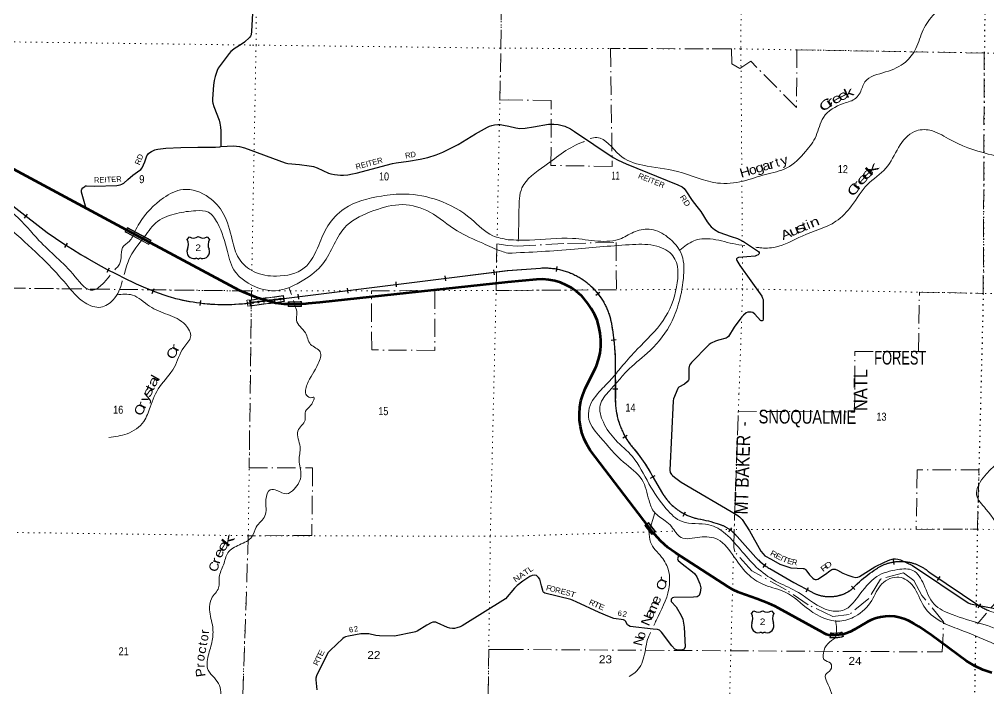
# Model space of a CAD drawing. Header units: feet. Extents: x -248627 to 3, y 0 to 184934.
# Drawn here: x -165241 to -144016, y 114783 to 129451 of the extents above; entities that cross this region are included whole.
import ezdxf
from ezdxf.enums import TextEntityAlignment as Align

# ---------------------------------------------------------------- set-up
doc = ezdxf.new("R2010")
doc.units = ezdxf.units.FT
doc.header["$LTSCALE"] = 80
doc.linetypes.add('DOT_DASHED', pattern=[7.7, 5, -1.2, 0.3, -1.2])
doc.linetypes.add('DOTTED', pattern=[1.5, 0.3, -1.2])
for name, color, linetype, lineweight in [('16', 7, 'Continuous', 25), ('20', 7, 'Continuous', 70), ('29', 7, 'Continuous', 25), ('30', 7, 'Continuous', 13), ('34', 7, 'Continuous', 25), ('39', 7, 'Continuous', 13), ('41', 7, 'Continuous', 13), ('44', 7, 'DOT_DASHED', 13), ('57', 7, 'Continuous', 13), ('6', 7, 'DOTTED', 25), ('7', 7, 'DOTTED', 13)]:
    doc.layers.add(name, color=color, linetype=linetype, lineweight=lineweight)

msp = doc.modelspace()

# ---------------------------------------------------------------- linework, layer by layer
at = {"layer": '16'}
for p, q in [((-161567.01, 124623.99), (-161515.7, 124682.75)), ((-161323.94, 124688.72), (-161324.22, 124688.52)), ((-161131.85, 124682.84), (-161080.46, 124623.99)), ((-149207.09, 116426.18), (-149155.78, 116484.94)), ((-148964.02, 116490.91), (-148964.3, 116490.71)), ((-148771.93, 116485.03), (-148720.54, 116426.18))]:
    msp.add_line(p, q, dxfattribs=at)
for centre, radius, start, end in [((-161759.99, 124513.36), 222.05, 332.97043, 29.75871), ((-161424.62, 124840.41), 182.07, 239.97227, 303.45418), ((-161222.84, 124839.91), 181.52, 236.33975, 300.08743), ((-161222.85, 124840.41), 182.07, 236.54582, 236.59441), ((-160887.49, 124513.36), 222.05, 150.24129, 207.02957), ((-161420.8, 124358.46), 151.42, 159.09177, 283.81923), ((-161226.68, 124358.46), 151.42, 256.18077, 20.90823), ((-149400.07, 116315.55), 222.05, 332.97043, 29.75871), ((-149064.7, 116642.6), 182.07, 239.97227, 303.45418), ((-148862.92, 116642.1), 181.52, 236.33975, 300.08743), ((-148862.93, 116642.6), 182.07, 236.54582, 236.59441), ((-148527.57, 116315.55), 222.05, 150.24129, 207.02957), ((-149060.88, 116160.65), 151.42, 159.09177, 283.81923), ((-148866.76, 116160.65), 151.42, 256.18077, 20.90823)]:
    msp.add_arc(centre, radius, start, end, dxfattribs=at)
for centre, major_axis, start_param, end_param in [((-161365.46, 124159.64), (-19.56, 51.67), 4.95877769, 6.28318531), ((-161282.01, 124159.64), (19.56, 51.67), 0, 1.32637542), ((-149005.54, 115961.83), (-19.56, 51.67), 4.95877769, 6.28318531), ((-148922.09, 115961.83), (19.56, 51.67), 0, 1.32637542)]:
    msp.add_ellipse(centre, major_axis=major_axis, ratio=0.929097, start_param=start_param, end_param=end_param, dxfattribs=at)
at = {"layer": '20'}
for points in [[(-154546.44, 123693.29), (-158660.93, 123245.17), (-158916.8, 123224.97), (-158917.98, 123224.88), (-158966.8, 123219.78), (-159060.7, 123209.97), (-159404.51, 123208.12), (-159441.65, 123209.71), (-159629.56, 123232.1), (-160032.6, 123347.21), (-160417.96, 123511.46), (-162259.19, 124497.86), (-162381.05, 124563.14), (-162994.85, 124891.98), (-166515.34, 126778.01), (-166750.14, 126914.8), (-166871.25, 126999.13), (-173286.84, 131915.72)], [(-151333.75, 118167.48), (-151351.25, 118190.45), (-152738.31, 120011.36), (-152812.56, 120131.34), (-152873.86, 120258.42), (-152921.55, 120391.21), (-152955.09, 120528.26), (-152974.12, 120668.06), (-152978.43, 120809.09), (-152967.98, 120949.79), (-152942.88, 121088.64), (-152903.4, 121224.09), (-152851.38, 121351.71), (-152625.12, 121810.69), (-152605.04, 121858.32), (-152558.07, 121996.32), (-152525.79, 122138.47), (-152508.54, 122283.22), (-152506.52, 122428.97), (-152519.74, 122574.14), (-152548.06, 122717.14), (-152591.18, 122856.38), (-152648.61, 122990.36), (-152719.74, 123117.6), (-152791.01, 123222.06), (-152931.86, 123395.99), (-152936.85, 123400.78), (-153038.5, 123488.11), (-153148.73, 123564.34), (-153266.32, 123628.62), (-153389.99, 123680.27), (-153518.38, 123718.7), (-153650.08, 123743.5), (-153783.65, 123754.4), (-153917.63, 123751.28), (-154546.44, 123693.29)], [(-143942.06, 115128.89), (-144138.74, 115197.19), (-144327.21, 115285.69), (-144505.39, 115393.39), (-145267.51, 115952.08), (-145545.56, 116143.96), (-145649.22, 116205.11), (-145685.17, 116227.77), (-145776.35, 116276.23), (-145872.09, 116314.89), (-145971.35, 116343.33), (-146073.04, 116361.25), (-146176.04, 116368.43), (-146279.23, 116364.81), (-146381.47, 116350.42), (-146481.66, 116325.42), (-146578.68, 116290.08), (-146671.47, 116244.8), (-146954.13, 116077.76), (-147047.55, 116029.74), (-147145.48, 115991.74), (-147186.35, 115979.74), (-147208.74, 115971.79), (-147285.51, 115960.02), (-147346.29, 115954.66), (-147467.84, 115950.83), (-147513.04, 115955.67), (-147517.75, 115956.67), (-147562.85, 115970.39), (-147606.27, 115988.74), (-147647.53, 116011.53), (-148616.31, 116547.64), (-148693.67, 116588.1), (-148828.87, 116644.98), (-149094.66, 116748.12), (-149465.42, 116885.8), (-149498.9, 116898.67), (-149610.76, 116950.6), (-149716.58, 117013.93), (-150873.61, 117757.89), (-150874.39, 117758.4), (-151041.54, 117878.44), (-151195.22, 118015.31), (-151333.75, 118167.48)]]:
    msp.add_lwpolyline(points, dxfattribs=at)
at = {"layer": '29'}
for points in [[(-160114.85, 129982.86), (-160155.74, 129189.33), (-160168, 129112.62), (-160180.26, 129081.94), (-160204.8, 129050.25), (-160309.06, 128949.01), (-160360.18, 128911.18), (-160540.08, 128805.84), (-160580.97, 128772.11), (-160611.63, 128744.49), (-160648.43, 128699.49), (-160736.35, 128583.95), (-160865.13, 128413.17), (-160885.57, 128378.4), (-160908.07, 128330.35), (-160955.08, 128196.38), (-160977.57, 128108.43), (-160989.85, 128011.3), (-161009.96, 127709.47)], [(-161009.96, 127709.47), (-161010.28, 127652.36), (-161004.14, 127617.59), (-160979.61, 127541.92), (-160869.22, 127243.32), (-160850.81, 127175.83), (-160838.55, 127089.93), (-160832.42, 127010.17), (-160826.29, 126664.53)], [(-160826.29, 126664.53), (-160553.37, 126676.8), (-160485.91, 126672.72), (-160418.44, 126662.49), (-160308.04, 126635.9), (-159420.78, 126304.58), (-159359.44, 126292.31), (-159105.94, 126267.76), (-158893.32, 126243.22), (-158846.3, 126235.05), (-158799.28, 126222.78), (-158721.59, 126194.14), (-158468.09, 126079.61), (-158423.11, 126063.25), (-158341.34, 126048.94), (-158206.4, 126038.7), (-158140.99, 126038.71), (-158046.94, 126046.89), (-157944.72, 126063.25), (-157869.08, 126079.62), (-157069.72, 126292.31), (-156989.99, 126306.63), (-156718.09, 126341.39), (-156460.49, 126384.35), (-156292.85, 126423.2), (-156117.03, 126478.43), (-155965.75, 126537.73), (-155630.47, 126709.52), (-155254.3, 126938.59), (-154990.58, 127087.9), (-154943.55, 127110.38), (-154896.54, 127126.76), (-154835.2, 127136.99), (-154763.65, 127143.12), (-154714.58, 127143.1), (-154640.99, 127134.94), (-154522.95, 127109.71)], [(-154522.95, 127109.71), (-154372.02, 127074.21), (-154277.96, 127061.93), (-154163.44, 127066.03), (-153983.49, 127094.66), (-153656.31, 127151.94), (-153533.62, 127156.04), (-153443.65, 127147.85), (-153353.67, 127127.4), (-153296.42, 127106.94), (-153173.72, 127049.66), (-153083.75, 126996.47), (-152241.26, 126423.68), (-152126.75, 126362.32), (-151954.98, 126284.58), (-150818.02, 125826.35), (-150723.96, 125777.24), (-150683.06, 125740.42), (-150646.26, 125695.42), (-150507.2, 125482.67), (-150409.05, 125351.75), (-150319.08, 125237.19), (-150180.02, 125016.26), (-150130.94, 124946.7), (-150090.05, 124905.78), (-150016.43, 124844.41), (-149926.46, 124787.15), (-149656.53, 124688.95), (-149517.48, 124648.04)], [(-163781.48, 125305.87), (-163878.56, 125662.39), (-163878.56, 125705.34), (-163870.38, 125727.84), (-163849.94, 125756.47), (-163809.05, 125791.24), (-163792.7, 125799.42), (-163768.16, 125801.47), (-163596.43, 125793.29), (-163105.78, 125811.69), (-163036.27, 125821.92), (-162995.38, 125836.24), (-162950.4, 125862.82), (-162864.54, 125940.54), (-162758.23, 126034.62), (-162651.92, 126108.24), (-162582.42, 126163.47), (-162553.79, 126198.23), (-162496.55, 126325.03), (-162447.48, 126460.02), (-162427.04, 126492.74), (-162412.73, 126511.15), (-162386.16, 126531.6), (-162345.26, 126558.19), (-162273.72, 126590.91), (-162247.14, 126599.09), (-162210.33, 126607.27), (-162030.43, 126627.72), (-161703.32, 126644.08), (-161331.24, 126648.17), (-160942.81, 126648.17), (-160852.87, 126657.38), (-160826.29, 126664.53)], [(-149517.48, 124648.04), (-149517.48, 124648.04), (-149470.45, 124628.6), (-149427.5, 124605.07), (-149386.61, 124579.5), (-149057.37, 124365.73), (-149043.51, 124344.36), (-149036.92, 124322.77), (-149047.15, 124304.36), (-149063.51, 124292.08), (-149096.23, 124275.72), (-149130.19, 124264.47), (-149496.55, 124230.88), (-149521.56, 124220.49), (-149537.92, 124200.03), (-149539.97, 124179.57), (-149533.1, 124164.72), (-149464, 124053.51), (-148985.4, 123381.77), (-148965.36, 123340.83), (-148955.14, 123312.19), (-148953.09, 123285.6), (-148949.5, 122882.32), (-148957.44, 122854.52), (-148975.84, 122846.34), (-148998.08, 122845.78), (-149011.74, 122854.59), (-149132.69, 122986.3), (-149175.98, 123023.75), (-149214.84, 123036.03), (-149264.31, 123035.56), (-149290.5, 123031.93), (-149325.26, 123015.57), (-149386.61, 122968.52), (-149445.47, 122899.99), (-149591.11, 122703.78), (-149713.8, 122502.1), (-149740.38, 122475.5), (-149765.14, 122461.48), (-149932.6, 122420.27), (-149993.71, 122398.72), (-150090.06, 122350.72), (-150133, 122326.17), (-150152.5, 122307.28), (-150523.57, 121929.3), (-150566.51, 121872.02), (-150576.39, 121845.37), (-150582.87, 121804.52), (-150578.56, 121581.69), (-150582.87, 121554.94), (-150586.96, 121542.66), (-150613.54, 121505.84), (-150673.62, 121455.57), (-150797.58, 121389.24), (-150813.94, 121374.92), (-150824.45, 121358.03), (-150916.18, 121137.62), (-150926.67, 121091.05), (-150999.15, 119573.86), (-150991.86, 119521.51), (-150961.18, 119474.46), (-150940.74, 119454), (-150896.44, 119414.1), (-150751.31, 119304.35), (-149530.87, 118593.03), (-149470.44, 118549.81), (-149413.18, 118492.53), (-149249.68, 118242.76), (-149004.2, 117796.99), (-148955.76, 117737.42), (-148914.23, 117694.71), (-148776.71, 117617.36), (-148587.52, 117513.33), (-148501.16, 117477.87), (-148344.12, 117433.07), (-148067.64, 117412.4)], [(-150802.12, 117711.92), (-150832.4, 117627.27), (-150811.39, 117591.82), (-150729.95, 117520.78), (-150497.03, 117344.96), (-150459.63, 117309.48), (-150402.97, 117230.4), (-150339.46, 117083.17), (-150317.08, 116989), (-150329.35, 116886.72), (-150357.61, 116821.62), (-150394.79, 116796.71), (-150479.93, 116786.28), (-150908.05, 116783.33), (-150938.73, 116772.16), (-150967.36, 116743.52), (-150964.81, 116693.16), (-150855.76, 116573.61), (-150751.28, 116385.66), (-150713.79, 116301.64), (-150679.37, 116129.5), (-150660.62, 115700.2), (-150683.31, 115650.46), (-150717.88, 115634.74), (-150758.78, 115622.47), (-150844.67, 115630.65), (-150885.57, 115651.11), (-150952.81, 115718.84), (-151175.94, 116023.42), (-151224.06, 116060.98), (-151265.92, 116076.61), (-151359.9, 116084.1), (-151867.13, 116146.16), (-151903.93, 116166.62), (-151921.25, 116178.74), (-151969.37, 116260.72), (-151983.67, 116279.13), (-152010.34, 116292.11), (-152224.15, 116321.83), (-152317.01, 116354.83), (-152547.14, 116453), (-153049.09, 116686.23), (-153114.51, 116714.87), (-153166.99, 116733.24), (-153733.57, 116877.2), (-153754.57, 116888.75), (-153768.4, 116902.16), (-153781.17, 116931.72), (-153810.63, 117037.82), (-153846.6, 117181.3), (-153869.17, 117217.39), (-153916.13, 117259.03), (-153957.03, 117267.22), (-154010.81, 117264.71), (-154059.27, 117242.67), (-154213.91, 117137.35), (-154341.47, 117042.19), (-154401.2, 116985.73), (-154594.17, 116753.08)], [(-148079.91, 117412.37), (-148062.27, 117412.42), (-148034.92, 117402.17), (-148018.56, 117383.76), (-147940.86, 117279.43), (-147867.24, 117203.74), (-147838.61, 117183.29), (-147814.15, 117171.59), (-147781.35, 117171.01), (-147756.82, 117179.19), (-147587.13, 117288.71), (-147490.98, 117363.31), (-147450.08, 117391.95), (-147425.54, 117400.13), (-147376.19, 117397.89), (-147323.3, 117379.67), (-147208.84, 117314.15), (-147098.36, 117269.2), (-146987.93, 117232.38), (-146924.54, 117220.11), (-146877.47, 117227.22), (-146840.7, 117242.61), (-146505.56, 117449.97), (-146292.66, 117557.65), (-146176.1, 117602.66), (-146100.44, 117625.16), (-146053.41, 117629.25), (-146000.24, 117623.11), (-145947.07, 117606.75), (-145683.28, 117479.91), (-144462.48, 116665.74), (-144409.31, 116641.19), (-143570.9, 116481.62)], [(-154594.17, 116753.08), (-155542.56, 116160.47), (-155591.63, 116137.97), (-155659.75, 116115.03), (-155712.25, 116103.2), (-155755.18, 116101.15), (-155816.51, 116105.25), (-155864.07, 116119.11), (-156094.55, 116227.96), (-156121.13, 116240.23), (-156155.22, 116242.8), (-156186.55, 116238.19), (-156221.3, 116225.91), (-156320.25, 116176.05), (-156532.05, 116043.89), (-156568.85, 116027.53), (-156598.49, 116017.89), (-157024.23, 115929.63), (-157351.86, 115937.55), (-157432.73, 115949.87), (-157589.01, 115980.5), (-157668.74, 115986.47), (-157766.88, 115980.49), (-158032.65, 115935.5), (-158102.16, 115915.05), (-158126.69, 115902.78), (-158160.76, 115882.79), (-158433.35, 115620.54), (-158476.29, 115573.5), (-158517.57, 115506.07), (-158733.88, 115064.24), (-158750.24, 115015.16), (-158751.82, 114979.2), (-158726.21, 114759.59)]]:
    msp.add_lwpolyline(points, dxfattribs=at)
at = {"layer": '34', "lineweight": 13}
for p, q in [((-177288.64, 134621.17), (-164631.63, 124777.12)), ((-154554.11, 123947.99), (-153827.2, 123999.7)), ((-160093.52, 123248.71), (-154557.09, 123943.39)), ((-159462.24, 123388.82), (-159455.69, 123337.91)), ((-159438.4, 123266.21), (-159455.06, 123395.68)), ((-159447.27, 123272.45), (-159453.65, 123322.04)), ((-160240.36, 123164.5), (-160257.02, 123293.97)), ((-152194.28, 121931.98), (-152190.47, 121175.41)), ((-151383.18, 119446.51), (-151157.06, 119059.52)), ((-149525.41, 118115.17), (-149112.47, 117657.29)), ((-145328.22, 117345.31), (-144210.47, 116592.03))]:
    msp.add_line(p, q, dxfattribs=at)
at = {"layer": '34'}
for p, q in [((-165127.55, 125095.05), (-165059.64, 125182.36)), ((-164247.27, 124451.64), (-164187.99, 124545.02)), ((-163317.22, 123909.36), (-163266.2, 124007.5)), ((-154837.76, 123854.25), (-154851.53, 123964)), ((-153480.41, 123923.29), (-153460.99, 124032.18)), ((-155901.31, 123718.18), (-155915.08, 123827.92)), ((-162329.64, 123445.75), (-162289.26, 123548.73)), ((-158042.52, 123449.51), (-158056.29, 123559.26)), ((-156978.97, 123585.59), (-156992.75, 123695.34)), ((-159120.18, 123316.92), (-159133.96, 123426.67)), ((-152613.77, 123405.3), (-152526.32, 123473.03)), ((-161279.65, 123179.4), (-161267.26, 123289.32)), ((-160183.04, 123179.72), (-160197.86, 123289.33)), ((-152279.53, 122421.27), (-152169.48, 122432.37)), ((-152244.88, 121355.51), (-152134.27, 121356.06)), ((-152023.74, 120279.61), (-151927.89, 120334.81)), ((-151416.51, 119397.51), (-151321.01, 119453.32)), ((-150704.51, 118562.32), (-150653.78, 118660.62)), ((-149706.18, 118218.57), (-149638.56, 118306.11)), ((-146083.76, 117506.04), (-146100.67, 117615.35)), ((-148951.46, 117438.44), (-148886.11, 117527.68)), ((-145137.5, 117149.12), (-145075.68, 117240.84)), ((-148014.21, 116903.18), (-147961.51, 117000.44)), ((-146942.71, 116952.73), (-147021.32, 117030.55)), ((-144246.9, 116552.07), (-144185.08, 116643.79))]:
    msp.add_line(p, q, dxfattribs=at)
for points in [[(-177287.95, 134622.03), (-164630.98, 124778.01), (-164449.58, 124652.33), (-164266.31, 124531.49), (-164080.86, 124413.75), (-163892.92, 124297.35), (-163703.13, 124185.81), (-163512.19, 124078.09), (-163318.77, 123971.71), (-163123.5, 123870.18), (-162927.08, 123772.48), (-162727.45, 123677.15), (-162681.43, 123655.78), (-162582.03, 123610.78), (-162482.15, 123568.31), (-162381.48, 123527.53), (-162279.74, 123487.63), (-162177.52, 123450.26), (-162075.09, 123414.84), (-161971.55, 123380.31), (-161867.56, 123348.29)], [(-154544.7, 123946.16), (-153827.27, 124000.8), (-153801.33, 124002.25), (-153775.49, 124003.09), (-153749.63, 124003.49), (-153723.61, 124003.61), (-153697.69, 124003.12), (-153671.9, 124002.18), (-153645.95, 124000.95), (-153620.09, 123999.12), (-153594.36, 123996.83), (-153568.46, 123994.11), (-153542.84, 123990.93), (-153517.18, 123987.45), (-153491.5, 123983.37), (-153466.08, 123978.84), (-153440.63, 123973.87), (-153415.31, 123968.58), (-153389.96, 123962.7), (-153364.88, 123956.52), (-153339.78, 123949.72), (-153314.94, 123942.63), (-153290.08, 123935.08), (-153265.49, 123927.07), (-153241.02, 123918.62), (-153216.68, 123909.85), (-153192.45, 123900.48), (-153168.35, 123890.81), (-153144.52, 123880.67), (-153120.82, 123870.23), (-153097.38, 123859.17), (-153074.07, 123847.82), (-153051.04, 123836.15), (-153028.13, 123824.02), (-153005.49, 123811.43), (-152982.96, 123798.38), (-152960.74, 123785.17), (-152938.76, 123771.35), (-152917.06, 123757.22), (-152895.5, 123742.78), (-152874.36, 123728.01), (-152853.33, 123712.64), (-152832.59, 123697.11), (-152812.27, 123681.1), (-152792.08, 123664.94), (-152772.15, 123648.17), (-152752.67, 123631.22), (-152733.46, 123613.95), (-152714.37, 123596.24), (-152695.85, 123578.18), (-152677.48, 123559.98), (-152659.52, 123541.3), (-152641.69, 123522.31), (-152624.45, 123503.15), (-152607.46, 123483.51), (-152590.78, 123463.72), (-152574.37, 123443.6), (-152558.53, 123423.16), (-152542.83, 123402.41), (-152527.55, 123381.48), (-152512.71, 123360.22), (-152498.3, 123338.8), (-152484.17, 123317.06), (-152470.32, 123295.15), (-152457.05, 123272.91), (-152444.07, 123250.5), (-152431.52, 123227.78), (-152419.25, 123204.88), (-152407.57, 123181.79), (-152396.17, 123158.55), (-152385.21, 123135.12), (-152374.67, 123111.37), (-152364.58, 123087.6), (-152354.77, 123063.5), (-152345.55, 123039.39), (-152336.6, 123014.94), (-152328.26, 122990.46), (-152320.2, 122965.82), (-152312.58, 122941.15), (-152305.39, 122916.15), (-152298.78, 122891.12), (-152292.49, 122866.08), (-152286.62, 122840.7), (-152281.19, 122815.45), (-152276.21, 122790.02), (-152273.85, 122776.51), (-152258.71, 122690.97), (-152245.62, 122605.54), (-152234, 122519.85), (-152223.27, 122433.5), (-152214.57, 122347.27), (-152207.43, 122261.27), (-152201.18, 122174.6), (-152196.97, 122088.05), (-152194.31, 122001.74), (-152193.18, 121931.99), (-152189.37, 121175.4), (-152189.9, 121147.88), (-152190.18, 121119.13), (-152189.76, 121090.33), (-152189, 121061.39)], [(-161867.56, 123348.29), (-161820.89, 123334.73), (-161816.36, 123333.6), (-161740.98, 123315.64), (-161665.59, 123298.69), (-161589.36, 123283.29), (-161513.5, 123269.09), (-161436.81, 123256.47), (-161360.49, 123245.04), (-161283.54, 123234.79), (-161206.75, 123226.12), (-161129.71, 123218.85), (-161052.67, 123212.57), (-160975.18, 123208.06), (-160897.66, 123204.54), (-160820.31, 123202.61), (-160742.93, 123201.68), (-160665.5, 123202.72), (-160588.04, 123204.77), (-160510.95, 123208.01), (-160433.63, 123212.63), (-160356.47, 123218.85), (-160279.07, 123226.44), (-160202.25, 123234.85), (-160125.38, 123245.24), (-160093.67, 123249.8), (-154544.7, 123946.05)], [(-152189, 121061.39), (-152187.64, 121032.76), (-152185.7, 121003.97), (-152183.4, 120975.28), (-152180.64, 120946.56), (-152177.16, 120918.02), (-152173.34, 120889.33), (-152169.04, 120860.87), (-152164.16, 120832.47), (-152158.78, 120804.27), (-152152.94, 120776.04), (-152146.75, 120747.91), (-152139.84, 120719.96), (-152132.58, 120692.11), (-152124.72, 120664.33), (-152116.51, 120636.65), (-152107.69, 120609.27), (-152098.51, 120581.99), (-152088.86, 120554.91), (-152078.61, 120527.91), (-152067.99, 120501.23), (-152056.91, 120474.53), (-152045.33, 120448.26), (-152033.27, 120421.96), (-152020.73, 120396.1), (-152007.83, 120370.31), (-151994.56, 120344.87), (-151980.69, 120319.5), (-151966.33, 120294.56), (-151951.72, 120269.84), (-151936.52, 120245.2), (-151921.06, 120221.01), (-151905.11, 120197.03), (-151888.56, 120173.34), (-151871.87, 120150.01), (-151854.7, 120126.88), (-151836.93, 120104.05), (-151819.01, 120081.56), (-151800.72, 120059.41), (-151781.81, 120037.55), (-151769.57, 120022.58), (-151729.92, 119973.68), (-151690.88, 119923.62), (-151652.97, 119873.35), (-151615.83, 119822.26), (-151579.8, 119770.15), (-151544.57, 119718.02), (-151510.13, 119665.05), (-151476.79, 119611.07), (-151444.26, 119557.08), (-151412.69, 119502.56), (-151382.22, 119447.05), (-151156.12, 119060.09), (-151144.98, 119041.99), (-151133.48, 119024.25), (-151121.67, 119006.69), (-151109.6, 118989.15), (-151097.17, 118971.98), (-151084.49, 118955.1), (-151071.55, 118938.23), (-151058.24, 118921.73), (-151044.69, 118905.51), (-151030.77, 118889.39), (-151016.67, 118873.65), (-151002.35, 118858.05), (-150987.61, 118842.7), (-150972.7, 118827.74), (-150957.47, 118812.97), (-150942.1, 118798.44), (-150926.31, 118784.16), (-150910.44, 118770.2), (-150894.16, 118756.51), (-150877.79, 118743.15), (-150861.12, 118729.97), (-150844.25, 118717.19), (-150827.15, 118704.7), (-150809.89, 118692.45), (-150792.28, 118680.56), (-150774.54, 118668.89), (-150756.59, 118657.62), (-150738.52, 118646.58), (-150720.15, 118635.99), (-150701.63, 118625.63), (-150683.03, 118615.62), (-150664.19, 118605.89), (-150645.16, 118596.56), (-150625.88, 118587.53), (-150606.63, 118578.77), (-150587.08, 118570.47), (-150567.45, 118562.49), (-150547.68, 118554.75), (-150527.9, 118547.45), (-150507.76, 118540.5), (-150487.64, 118533.82), (-150467.39, 118527.64), (-150447.11, 118521.64), (-150426.54, 118516.08), (-150406.06, 118510.91), (-150385.48, 118506.07), (-150383.87, 118505.71), (-150372.85, 118503.67)], [(-150372.85, 118503.67), (-150317.59, 118493.44), (-150262.07, 118482.07), (-150207.19, 118469.9), (-150152.36, 118456.73), (-150097.7, 118442.22), (-150043.57, 118427.23), (-149989.49, 118411.22), (-149935.57, 118393.89), (-149895.75, 118380.7), (-149882.47, 118376.03), (-149869.36, 118371.09), (-149856.35, 118365.91), (-149843.3, 118360.55), (-149830.43, 118354.92), (-149817.73, 118349.09), (-149805, 118343.08), (-149792.44, 118336.78), (-149780.04, 118330.29), (-149767.64, 118323.54), (-149755.49, 118316.62), (-149743.37, 118309.55), (-149731.37, 118302.17), (-149719.59, 118294.62), (-149707.89, 118286.83), (-149696.33, 118278.93), (-149684.86, 118270.72), (-149673.61, 118262.41), (-149662.45, 118253.79), (-149651.5, 118245.08), (-149640.63, 118236.13), (-149629.99, 118227.01), (-149619.5, 118217.69), (-149609.15, 118208.24), (-149598.97, 118198.52), (-149588.93, 118188.67), (-149579.11, 118178.64), (-149569.42, 118168.49), (-149559.99, 118158.08), (-149550.69, 118147.55), (-149541.6, 118136.93), (-149532.65, 118126.09), (-149524.57, 118115.88), (-149111.66, 117658.03), (-149099.17, 117644.6), (-149082.95, 117627.85), (-149066.49, 117611.26), (-149049.81, 117595.02), (-149032.71, 117578.99), (-149015.32, 117563.42), (-148997.8, 117548.08), (-148979.85, 117532.95), (-148961.8, 117518.23), (-148943.45, 117503.79), (-148924.7, 117489.74), (-148905.92, 117476), (-148886.84, 117462.53), (-148867.35, 117449.45), (-148847.85, 117436.68), (-148828.15, 117424.24), (-148808.06, 117412.2), (-148282.8, 117110.82), (-147895.86, 116901.16), (-147883.06, 116894.24), (-147870.19, 116887.67), (-147857.19, 116881.31), (-147844.05, 116875.06), (-147830.81, 116869.14), (-147817.52, 116863.47), (-147804.09, 116857.92), (-147790.57, 116852.7), (-147777.01, 116847.73), (-147763.25, 116842.94), (-147749.51, 116838.45), (-147735.7, 116834.1), (-147721.73, 116830.05), (-147707.78, 116826.29), (-147693.72, 116822.76), (-147679.64, 116819.41), (-147665.41, 116816.36), (-147651.24, 116813.52), (-147636.92, 116810.97), (-147622.65, 116808.66), (-147608.27, 116806.56), (-147593.92, 116804.76), (-147579.52, 116803.22), (-147565.11, 116801.87), (-147550.61, 116800.84), (-147536.11, 116800), (-147521.64, 116799.46), (-147507.16, 116799.11), (-147492.66, 116799.12), (-147478.15, 116799.32), (-147463.71, 116799.75), (-147449.23, 116800.44), (-147434.77, 116801.42), (-147420.26, 116802.67), (-147405.87, 116804.06), (-147391.45, 116805.82), (-147377.11, 116807.82), (-147362.75, 116810)], [(-147362.75, 116810), (-147348.54, 116812.43), (-147334.24, 116815.21), (-147320.04, 116818.13), (-147305.94, 116821.4), (-147291.87, 116824.78), (-147277.79, 116828.53), (-147271.55, 116830.26), (-147260.09, 116833.37), (-147248.77, 116836.72), (-147237.5, 116840.28), (-147226.2, 116843.97), (-147215.04, 116847.91), (-147203.99, 116852.04), (-147192.92, 116856.3), (-147181.98, 116860.81), (-147171.16, 116865.52), (-147160.31, 116870.42), (-147149.66, 116875.49), (-147139.03, 116880.69), (-147128.5, 116886.15), (-147118.13, 116891.78), (-147107.81, 116897.6), (-147097.59, 116903.54), (-147087.45, 116909.73), (-147077.48, 116916.03), (-147067.56, 116922.58), (-147057.83, 116929.24), (-147048.13, 116936.09), (-147038.63, 116943.1), (-147029.23, 116950.29), (-147019.95, 116957.6), (-147011.62, 116964.44), (-146970.36, 117006.12), (-146928.33, 117046.67), (-146885.58, 117086.51), (-146842.11, 117126.12), (-146797.91, 117164.56), (-146753.24, 117202.04), (-146707.86, 117239.3), (-146661.74, 117275.38), (-146615.15, 117310.52), (-146567.59, 117345.19), (-146519.8, 117378.68), (-146471.51, 117411.71), (-146449.65, 117425.92), (-146435.48, 117434.7), (-146421.18, 117443.11), (-146406.74, 117451.28), (-146392.11, 117459.34), (-146377.36, 117467.03), (-146362.55, 117474.42), (-146347.54, 117481.7), (-146332.42, 117488.6), (-146317.22, 117495.22), (-146301.79, 117501.65), (-146286.38, 117507.73), (-146270.86, 117513.64), (-146255.14, 117519.24), (-146239.42, 117524.5), (-146223.56, 117529.5), (-146207.68, 117534.3), (-146191.59, 117538.77), (-146175.56, 117542.99), (-146159.33, 117546.88), (-146143.16, 117550.51), (-146126.83, 117553.89), (-146110.52, 117556.93), (-146094.15, 117559.69), (-146077.74, 117562.22), (-146061.21, 117564.38), (-146044.66, 117566.33), (-146028.13, 117567.95), (-146011.57, 117569.35), (-145994.97, 117570.32), (-145978.34, 117571.08), (-145961.78, 117571.57), (-145945.15, 117571.78), (-145928.53, 117571.64), (-145911.84, 117571.21), (-145895.26, 117570.6), (-145878.63, 117569.56), (-145862.07, 117568.27), (-145845.48, 117566.75), (-145829.04, 117564.92), (-145812.47, 117562.73), (-145796.02, 117560.35), (-145779.65, 117557.57), (-145763.32, 117554.67), (-145746.94, 117551.34), (-145730.75, 117547.77), (-145714.64, 117543.95), (-145698.44, 117539.83), (-145682.46, 117535.35), (-145666.52, 117530.73), (-145650.66, 117525.73), (-145634.79, 117520.51), (-145619.18, 117515), (-145603.59, 117509.16), (-145588.11, 117503.13), (-145572.69, 117496.85)], [(-145572.67, 117496.84), (-145557.48, 117490.19), (-145542.27, 117483.33), (-145527.23, 117476.22), (-145512.34, 117468.81), (-145497.64, 117461.16), (-145483.01, 117453.26), (-145468.48, 117445.17), (-145454.17, 117436.71), (-145439.98, 117428.08), (-145425.92, 117419.13), (-145411.98, 117410), (-145398.3, 117400.58), (-145384.75, 117390.99), (-145371.37, 117381.16), (-145358.14, 117371.02), (-145345.16, 117360.73), (-145332.24, 117350.17), (-145327.55, 117346.19), (-144209.88, 116592.96), (-144188.44, 116580.06), (-144166.82, 116567.71), (-144144.98, 116555.73), (-144122.85, 116543.92), (-144100.56, 116532.67), (-144078.16, 116521.85), (-144055.49, 116511.22), (-144032.65, 116501.14), (-144009.71, 116491.51)]]:
    msp.add_lwpolyline(points, dxfattribs=at)
at = {"layer": '34', "lineweight": 13}
for points in [[(-159455.69, 123337.91), (-160094.74, 123257.73), (-160126.49, 123253.16), (-160183.85, 123245.41), (-160190.54, 123294.89)], [(-159453.65, 123322.04), (-160092.6, 123241.87), (-160124.27, 123237.32), (-160181.7, 123229.56), (-160174.81, 123178.6)], [(-148808.62, 117411.25), (-148283.34, 117109.86), (-147896.38, 116900.19)]]:
    msp.add_lwpolyline(points, dxfattribs=at)
for centre, radius, start, end in [((-157389.66, 135103.17), 12612.43, 234.95686, 245.19036), ((-153736.07, 122518.85), 1483.65, 9.99366, 93.52142), ((-160077.67, 129321.11), 6236.13, 245.31666, 253.76469), ((-160743.58, 127638.55), 4437.71, 255.94637, 278.42326), ((-171361.15, 212780.33), 90171.97, 277.07491, 277.58679), ((-171361.15, 212780.33), 90179.97, 277.11552, 277.58207), ((-171362.31, 212776.82), 90301.97, 277.07491, 277.58679), ((-171362.31, 212776.82), 90293.97, 277.11728, 277.58277), ((-157157.49, 121883.93), 4963.44, 0.55474, 10.35775), ((-150539.68, 121124.38), 1651.58, 178.22934, 221.1843), ((-154564.94, 117723.77), 3618.21, 28.433, 39.73859), ((-150118.16, 119690.9), 1215.71, 211.28856, 257.36472), ((-150939, 115322.66), 3229.99, 71.16291, 80.10753), ((-150158.24, 117620.24), 803.39, 38.02849, 70.95681), ((-148126.58, 118564.19), 1339.57, 222.61018, 239.39278), ((-144614.06, 114617.67), 3353.84, 123.17052, 135.61435), ((-145943.1, 116619.08), 951.57, 49.74646, 122.12096), ((-147445.37, 117485.82), 679.31, 284.85062, 309.76222), ((-147496.95, 117629.65), 831.66, 241.29647, 285.74602), ((-143465.11, 117814.39), 1431.68, 238.62629, 277.77365)]:
    msp.add_arc(centre, radius, start, end, dxfattribs=at)
at = {"layer": '34', "linetype": 'DOTTED', "lineweight": 100}
msp.add_arc((-171369.33, 212780.33), 90239.2, 277.07491, 277.58679, dxfattribs=at)
at = {"layer": '39'}
for p, q in [((-159342.57, 123571.77), (-159285, 123420.05)), ((-159235.04, 123287.94), (-159199.33, 123152.05)), ((-151325.7, 118636.7), (-151446.96, 118226.1)), ((-144258.66, 116206.52), (-144063.68, 116435.87))]:
    msp.add_line(p, q, dxfattribs=at)
for points in [[(-185383.75, 132609.47), (-185328.94, 132613), (-185091.15, 132265.02), (-184472.6, 132395.68), (-183608.93, 132303), (-182666.93, 132162.22), (-182259.11, 132016.19), (-181757.83, 131695.66), (-181303.58, 131396.63), (-181048.32, 131099.57), (-180744.69, 131075.54), (-180209.3, 131343.77), (-179546.71, 131947.37), (-179032.23, 132226.33), (-178582.3, 132127.22), (-178165.14, 131733.88), (-177915.88, 131268.56), (-177582.21, 130939.17), (-176985.66, 130838.61), (-175896.1, 130901.51), (-175350.63, 131085.48), (-174972.44, 131334.22), (-174647.24, 131446.73), (-174364.89, 131349.27), (-173967.24, 131271.71), (-173350.55, 130992.13), (-172953.71, 130735.75), (-172557.54, 130332.1), (-172276.48, 129950.62), (-171910.92, 129726.11), (-171514.08, 129469.72), (-171190.6, 129203.55), (-171139.62, 128897.98), (-171550.04, 128470.72), (-171667.01, 128082.65), (-171649.13, 127409.22), (-171599.63, 126777.56), (-171439.49, 126292.08), (-171194.75, 125984.6), (-170799.44, 125391.6), (-170041.27, 125131.66), (-169396.85, 125193.69), (-168620.65, 125443.76), (-168054.71, 125522.34), (-167457.34, 125600.61), (-166603.93, 125555.38), (-166034.21, 125313.07), (-165293.23, 124727.19), (-164646.61, 124121.2), (-164219.31, 123654.13), (-163802.24, 123239.75), (-163457.05, 123141.67), (-163183.97, 123307.29), (-162993.64, 123705.16), (-162991.63, 123717.24)], [(-152740.68, 126839.09), (-152595.73, 126861.16), (-152098.17, 126478.72), (-151589.08, 126253.34), (-150832.02, 126119.7), (-149954.69, 125864.29), (-149391.26, 125905.58), (-148900.83, 126052.41), (-148436.75, 126194.29), (-148023.89, 126556.76), (-147795.39, 126894.96), (-147634.88, 127301.98), (-147190.81, 127606.49), (-146921.63, 127724.2), (-146831.39, 127843.77), (-146724.61, 128078.44), (-146270.55, 128299.01), (-145837.58, 128514.56), (-145609.36, 128810.85), (-145448.85, 129217.87), (-145199.2, 129571.56), (-144765.83, 129849.99), (-144317.67, 129971.07), (-143747.46, 130248.06), (-143408.74, 130537.96), (-142880.5, 130836.35), (-142294.94, 131045.07), (-142020.22, 131204.64), (-141924.24, 131397.51), (-141343.1, 131737.27)], [(-149110.8, 124456.16), (-149026.94, 124445.15), (-148690.01, 124457.36), (-148098.95, 124702.7), (-147360.02, 125025.1), (-147015.74, 125362.09), (-146670.62, 125830.06), (-146263.06, 126187.35), (-145986.42, 126645.56), (-145636.82, 126992.97), (-145299.79, 127020.89), (-144895.72, 126833.29), (-144024.16, 126499.35), (-143387.75, 126429.84), (-142675.43, 126705.36), (-142099.15, 127108.04), (-141616.83, 127632.22), (-141083.22, 127946.28), (-140179.69, 128492.27)], [(-154314.52, 124592.58), (-154300.68, 125275.59), (-154234.43, 125756.95), (-153731.29, 126244.24), (-152891.09, 126764.68), (-152868.38, 126772.1)], [(-170703.5, 125759.99), (-170254.44, 125470.39), (-169699.55, 125422.84), (-169007.45, 125605.37), (-167644.81, 125833.89), (-167084.25, 125880.96), (-166587.2, 125781.38), (-165928.43, 125543.46), (-165333.17, 125158.89), (-164811.98, 124606.73), (-164019.59, 123809.95), (-163633.4, 123516.86), (-163423.33, 123646.28), (-163251.95, 123842.91)], [(-162712.91, 124801.65), (-162610.77, 124984.77), (-162084.57, 125537.12), (-161654.3, 125722.23), (-161089.5, 125548.35), (-160776.88, 125198.13), (-160580.52, 124617.61), (-160435.7, 124216.44), (-160101.9, 123918.6), (-159610.06, 123824.34), (-159001.77, 124002.43), (-158685.27, 124504.25), (-158484.37, 124923.06), (-158126.55, 125298.23), (-157313.55, 125579.51), (-156794.91, 125621.73), (-156072.82, 125488.38), (-155341.55, 125070.91), (-154871.88, 124708.61), (-154540.12, 124621.94)], [(-162498.86, 124687.42), (-162212.59, 125022.93), (-161792.84, 125197.62), (-161373.62, 125256.61), (-161101.46, 125222.36), (-160903.52, 124988.98), (-160686.4, 124366.19), (-160510.4, 123912.11), (-160307.03, 123720.75), (-159632.46, 123503.71), (-159013.43, 123739.56), (-158592.87, 124093.08), (-158350.03, 124521.99), (-158075.86, 124929.55), (-157477.35, 125260.28), (-156848.33, 125390.83), (-156252.06, 125227.16), (-155656.92, 124816.29), (-155092.58, 124542.47), (-154685.67, 124368.16), (-154542.13, 124324.31)], [(-154540.12, 124621.94), (-154066.23, 124611.2), (-153125.72, 124650.31), (-152057.28, 124649.65), (-151751.02, 124803.65), (-151403.36, 124847.18), (-151046.53, 124681.03), (-150733.31, 124279.55), (-150699.73, 123770.95), (-150819.38, 123169.64), (-151001.11, 122736.64), (-151494.47, 122133.98), (-151933.81, 121745.59), (-152137, 121515.79)], [(-163153.33, 123964.28), (-163075.9, 124042.6), (-163012.19, 124231.32), (-162979.77, 124451.91), (-162832.52, 124587.22), (-162712.91, 124801.66)], [(-162944.88, 123859.81), (-162844.86, 124177.07), (-162498.86, 124687.42)], [(-150776.89, 124390.97), (-150473.37, 124596.46), (-150115.19, 124639.88), (-149615.85, 124535.13), (-149354.15, 124491.8)], [(-154542.13, 124324.31), (-153085.48, 124412.57), (-151810.76, 124516.09), (-151279.41, 124479.11), (-150928.14, 124265.86), (-150848.27, 123589.11), (-151142.47, 122853.39), (-151709.71, 122220.06), (-152022.47, 121872.26), (-152140.02, 121730.37)], [(-143965.53, 116551.31), (-143892.73, 116636.93), (-143658.23, 117090.34), (-143582.5, 117409.17), (-143612.33, 117681.94), (-143730.38, 118149.5), (-144074.1, 118718.97), (-144277.37, 119030.23), (-144138.15, 119400.79), (-143486.84, 120012.29), (-143040.85, 120615.44), (-142789.56, 121225.86), (-142671.08, 121643.8), (-142426.87, 121971.35), (-142035.83, 122213.54), (-141230.1, 122283.73), (-140655.6, 122408.74), (-140245.8, 122294.43), (-139814.14, 122305.65), (-139508.15, 122417.74), (-139369.16, 122751.63), (-139161.31, 123152.91), (-138941.33, 123805.58), (-138608.01, 124074.57)], [(-163110.45, 123412.22), (-162764.56, 123408.35), (-162388.62, 123162.7), (-161991.45, 122979.95), (-161604.94, 122755.23), (-161490.92, 122491.12), (-161638.6, 122261.14), (-161850.08, 121821.4), (-162166.19, 121403.74), (-162377.71, 120953.48), (-162515.3, 120639.25), (-162883.11, 120369.37), (-163281.48, 120289.14)], [(-159199.33, 123152.05), (-159163.36, 123015.19), (-159174.55, 122857.5), (-158976.8, 122582.05), (-158862.74, 122328.45), (-158654.01, 122163.34), (-158697.07, 121906.04), (-158940.06, 121445.57), (-158951.59, 121214.25), (-158836.62, 121160.52), (-158805.15, 121170.73), (-158858.33, 120992.42), (-158974.11, 120867.33), (-158985.49, 120667.57), (-159059.33, 120552.58), (-159143.69, 120427.18), (-159092.9, 120079.53), (-159115.19, 119785.2), (-159074.75, 119463.96), (-159222.79, 119155.09), (-159390.84, 119051.55), (-159599.97, 119127.25), (-159746.55, 119139.22), (-159841.77, 118929.76), (-159864.36, 118567.06), (-160054.01, 118321.72), (-160149.22, 118112.27), (-160422.34, 117936.13), (-160674.51, 117759.78), (-160769.97, 117497.73), (-160865.47, 117225.16), (-160877, 116993.85), (-161035.19, 116753.46), (-161078.19, 116511.93), (-161006.59, 116132.52), (-161018.41, 115838.09), (-161103.72, 115502.3), (-161105.15, 115186.73), (-160969.77, 115017.08), (-160829.95, 114668.56), (-160877.8, 114511.24), (-160926.32, 114206.65), (-160812.49, 113900.46), (-160693.01, 113688.89), (-160630.74, 113562.04), (-160788.6, 113395.28), (-160935.76, 113281.02), (-161114.86, 113051.35), (-161272.24, 112989.79), (-161481.85, 112960.3), (-161618.24, 112909.04), (-161816.9, 112984.64), (-161879.89, 112953.7), (-161932.64, 112870.06), (-162016.14, 112934), (-162141.91, 112914.2), (-162215.89, 112767.66), (-162248.41, 112526.03), (-162008.34, 112344.83), (-161863.03, 112054.11), (-161717.26, 111863.32), (-161781.56, 111543.11), (-161762.57, 111111.62), (-161847.98, 110754.79), (-161901.57, 110487.07), (-161881.46, 110302.78), (-161785.16, 110191.71)], [(-152140.02, 121730.37), (-152250.56, 121596.94), (-152499.64, 121332.31), (-152760.11, 120931.57), (-152766.99, 120680.14), (-152516.86, 120289.8), (-152009.82, 119744.83), (-151606.99, 119363.37), (-151452.03, 118905.91), (-151332.63, 118647.92), (-151096.98, 118462.08), (-150960.95, 118334.91), (-150751.94, 118096.94), (-150341.37, 118103.14), (-149946.95, 118051.87), (-149586.26, 117665.62), (-149252.02, 117258.68), (-148911.25, 117050.78), (-148470.1, 116899.47), (-147941.03, 116506.22), (-147274.15, 116263.49), (-146931.36, 116369.95), (-146576.52, 116712.06), (-146353.12, 117076.51), (-145978.48, 117224.56), (-145669.21, 117027.47), (-145435.17, 116590.13), (-145063.62, 116256.16), (-144654.22, 116078.99), (-143268.44, 115498.66), (-142790.69, 115310.29), (-142688.52, 115267.46)], [(-152137, 121515.79), (-152310.24, 121319.86), (-152522.84, 120997.22), (-152451.58, 120619.22), (-152185.63, 120233.95), (-151814.28, 119868.54), (-151454.94, 119272.71), (-151074.24, 118723.82), (-150728.67, 118442.52), (-150139.63, 118373.5), (-149777.73, 118175.86), (-149411.81, 117784.31), (-149056.35, 117403.35), (-148621.38, 117110.64), (-148180.67, 116891.22), (-147498.98, 116496.37), (-147177.84, 116508.75), (-146881.3, 116788.6), (-146462.6, 117240.08), (-146003.72, 117392.49), (-145672.25, 117373.32), (-145437.37, 117066.97), (-145208.56, 116634.93), (-144815.29, 116405.52), (-143596.95, 115978.89), (-143087.99, 115732.56), (-142555.96, 115800.37), (-142148.87, 116084.31), (-142105.72, 116246.29), (-142004.78, 116391.95), (-141728.86, 116740.13), (-141280.26, 116929.32), (-140586.8, 116728.23), (-140209.01, 116546.14), (-139862.63, 116390.58), (-139567.67, 116424.18), (-139282.3, 116604.59), (-138992.1, 116716.84), (-138933.45, 116765.69)], [(-151446.96, 118226.1), (-151421.04, 117993.88), (-151175.77, 117666.47), (-151025.09, 117361), (-151017.09, 116967.94), (-151295.2, 116279.2), (-151347.16, 116165.99)], [(-147366.7, 116274.82), (-147343.65, 116096.54), (-147371.92, 115892.71)], [(-151417.94, 116016.45), (-151466.01, 115908.97), (-151563.5, 115480.33), (-151755.18, 115136.51), (-151887.33, 115048.81)], [(-147371.92, 115892.71), (-147411.62, 115868.33), (-147572.38, 115721.67), (-147636.88, 115512.76), (-147621.66, 115423.52), (-147474.84, 115338.16), (-147475.74, 115196.7), (-147587.01, 115082.58), (-147556.4, 114930.32), (-147427.86, 114457.41), (-147486.99, 114264.15), (-147529.97, 114128.37), (-147379.03, 113864.81), (-147312.26, 113607.38), (-147420.28, 113178.85), (-147345.03, 112601.7), (-147170.16, 111965.88), (-146836.16, 111522.27), (-146439.57, 110988.93), (-146356.88, 110752.28), (-146216.93, 110415.48), (-146019.36, 110036.17), (-145874.09, 109709.79), (-145898.1, 109248.95), (-146016.81, 108794.34), (-146123.71, 108538.71), (-146399.3, 108242.92), (-146634.03, 107752.84), (-146736.72, 107334.74), (-146851.51, 106670.5)]]:
    msp.add_spline(points, degree=3, dxfattribs=at)
at = {"layer": '44'}
for points in [[(-154518.98, 127685.36), (-154719.28, 127683.46), (-154696.09, 128820.03), (-154635.49, 134089.74), (-154855.41, 134097.17), (-154737.04, 138189.85)], [(-144133.24, 123445.76), (-144109.77, 128713.55), (-148215.17, 128785.92), (-148222.54, 127521), (-149226.47, 128533.21), (-149461.46, 128373.04), (-149636.94, 128473.16), (-149649.77, 128802.15), (-152297.9, 128812.97), (-152258.41, 126229.31), (-153599.19, 126248.34), (-153597.61, 127675.13), (-154518.98, 127685.36)], [(-154547.71, 123509.14), (-154800.65, 123509.13), (-154781.68, 124532.66), (-154540.91, 124496.9)], [(-154540.91, 124496.9), (-154329.16, 124478.64), (-153237.72, 124540.42), (-152173.98, 124561.03), (-152165.94, 123525.77), (-154547.71, 123509.14)], [(-176352.75, 92444.98), (-176311.21, 96012.18), (-176375.98, 102503.39), (-176208.43, 102496.48), (-176137.15, 107813.42), (-176186.81, 113021.1), (-176104.64, 118427.35), (-170852.33, 118359.79), (-170752.88, 118348.29), (-165532.33, 118207.41), (-165508, 123561.63), (-160158.18, 123498.3), (-160208.58, 119625.1), (-158819.45, 119622.42), (-158835.71, 118138.27), (-160227.68, 118134.08), (-160414.24, 112802.5), (-154999.28, 112801.71), (-154961.27, 115640.62), (-154601.81, 115641.39)], [(-154601.81, 115641.39), (-145029.56, 115586.35), (-145001.6, 116243.68), (-145474.62, 116822.47), (-145649.83, 117150.98), (-145882.4, 117324.16), (-146379.99, 117183.45), (-146637.98, 116761.54), (-147072.29, 116404.13), (-147429.25, 116366.25), (-147964.7, 116620.61), (-148451.48, 116945.32), (-149197.86, 117362.04), (-149576.46, 117781.47), (-149598.1, 117876.18), (-149496.69, 120860.85), (-146949.77, 120844.8), (-146943.84, 122170.54), (-145551.12, 122170.54), (-145531.41, 123473.11), (-144133.24, 123445.76)]]:
    msp.add_lwpolyline(points, dxfattribs=at)
for points in [[(-157533.17, 123501.15), (-156145.89, 123506.44), (-156144.08, 122195.21), (-157525.94, 122206.07)], [(-144261.17, 118275.55), (-144227.37, 119575.55), (-145579.52, 119575.55), (-145603.86, 118273.98)]]:
    msp.add_lwpolyline(points, close=True, dxfattribs=at)
at = {"layer": '57'}
for p, q in [((-162357.41, 124608.8), (-162876.79, 124887.16)), ((-162390.84, 124565.92), (-162411.82, 124525.58))]:
    msp.add_line(p, q, dxfattribs=at)
for points in [[(-162927.36, 124792.8), (-162914.03, 124817.66), (-162902.08, 124839.97), (-162876.79, 124887.16)], [(-162916.53, 124796.07), (-162906.98, 124813.88), (-162895.03, 124836.19), (-162873.52, 124876.33)], [(-162873.52, 124876.33), (-162368.4, 124605.61), (-162390.7, 124566.17)], [(-162408.46, 124514.7), (-162902.1, 124779.26), (-162927.36, 124792.8)], [(-162411.82, 124525.58), (-162898.32, 124786.31), (-162916.53, 124796.07)], [(-162357.41, 124608.8), (-162383.74, 124562.23), (-162408.46, 124514.7)], [(-159355.31, 123155.51), (-159354.35, 123180.5), (-159353.2, 123210.35)], [(-159060.77, 123159.46), (-159085.78, 123159.12), (-159330.73, 123155.84), (-159355.31, 123155.51)], [(-159353.2, 123210.35), (-159352.19, 123236.41), (-159351.22, 123261.7)], [(-159065.67, 123265.74), (-159090.64, 123265.39), (-159326.23, 123262.05), (-159351.22, 123261.7)], [(-159347, 123163.62), (-159346.36, 123180.19), (-159345.21, 123210.04)], [(-159069.14, 123167.35), (-159085.89, 123167.12), (-159347, 123163.62)], [(-159345.21, 123210.04), (-159344.2, 123236.1), (-159343.52, 123253.81)], [(-159343.52, 123253.81), (-159326.12, 123254.05), (-159090.53, 123257.39), (-159073.3, 123257.63)], [(-159073.3, 123257.63), (-159072.48, 123239.77), (-159071.24, 123212.92)], [(-159071.24, 123212.92), (-159069.92, 123184.34), (-159069.14, 123167.35)], [(-159065.67, 123265.74), (-159064.49, 123240.14), (-159063.25, 123213.29)], [(-159063.25, 123213.29), (-159061.93, 123184.71), (-159060.77, 123159.46)], [(-147489.77, 115898.95), (-147487.37, 115923.96), (-147484.84, 115950.37)], [(-147489.77, 115898.95), (-147465, 115897.73), (-147403.28, 115894.7), (-147316.6, 115899.54), (-147230.9, 115913.4), (-147222.52, 115915.39), (-147195.91, 115921.72)], [(-147484.84, 115950.37), (-147482.27, 115977.16), (-147479.74, 116003.49)], [(-147481.01, 115906.53), (-147479.41, 115923.2), (-147476.88, 115949.61)], [(-147205.68, 115927.62), (-147224.37, 115923.17), (-147232.46, 115921.25), (-147317.46, 115907.5), (-147403.31, 115902.71), (-147464.61, 115905.72), (-147481.01, 115906.53)], [(-147479.74, 116003.49), (-147454.87, 116002.27), (-147402.93, 115999.72), (-147327.23, 116003.94), (-147252.37, 116016.05), (-147248.22, 116017.04), (-147221.94, 116023.29)], [(-147476.88, 115949.61), (-147474.31, 115976.4), (-147472.51, 115995.13)], [(-147472.51, 115995.13), (-147455.26, 115994.28), (-147402.9, 115991.71), (-147326.37, 115995.98), (-147250.8, 116008.2), (-147246.37, 116009.26), (-147227.74, 116013.69)], [(-147227.74, 116013.69), (-147223.21, 115996), (-147216.49, 115969.8)], [(-147221.94, 116023.29), (-147215.46, 115997.99), (-147208.74, 115971.79)], [(-147216.49, 115969.8), (-147209.97, 115944.35), (-147205.68, 115927.62)], [(-147208.74, 115971.79), (-147202.22, 115946.34), (-147195.91, 115921.72)]]:
    msp.add_lwpolyline(points, dxfattribs=at)
for points in [[(-151463.57, 118423.08), (-151310.62, 118225.32), (-151393.68, 118161.08), (-151546.62, 118358.84)], [(-151535.4, 118357.4), (-151465, 118411.86), (-151321.83, 118226.75), (-151392.24, 118172.29)]]:
    msp.add_lwpolyline(points, close=True, dxfattribs=at)
at = {"layer": '6'}
for points in [[(-144044.31, 134018.48), (-144109.84, 128725.62), (-144133.24, 123445.76), (-144261.17, 118275.55), (-144296.62, 116220.88)], [(-144301.63, 115930.48), (-144353.36, 112932.05), (-144447.56, 107516.84), (-144399.48, 102468.93)]]:
    msp.add_lwpolyline(points, dxfattribs=at)
at = {"layer": '7'}
for p, q in [((-163690.4, 123540.14), (-163545.69, 123538.43)), ((-150861.81, 123533.1), (-154547.71, 123509.15)), ((-151312.51, 118222.01), (-150883.72, 118234.93)), ((-154584.75, 118123.25), (-151440.74, 118218.15))]:
    msp.add_line(p, q, dxfattribs=at)
for points in [[(-160150.05, 123943.74), (-160058.39, 128883.41), (-160008.22, 134163.74), (-160001.54, 138226.75)], [(-154635.49, 134089.74), (-154696.09, 128820.03), (-154777.85, 124673.62)], [(-149419.06, 133178.63), (-149441.08, 128803.63), (-149421.77, 126258.19)], [(-170968.39, 129011.73), (-170688.74, 129009.25), (-165357.81, 128956.69), (-160132.66, 128886.93), (-154511.19, 128817.75)], [(-154511.19, 128817.75), (-149441.08, 128803.63), (-144035.66, 128713.06), (-138794.53, 128635.02), (-133500.39, 128522.2), (-133332.11, 128499.48), (-129821.09, 128466.47)], [(-149419.21, 125920.96), (-149401.16, 123542.59), (-149482.26, 121249.07)], [(-154783.12, 124406.86), (-154802.29, 123434.39), (-154927.97, 118123.91), (-154999.28, 112801.71), (-155080.73, 107553.25), (-155110.53, 102146.48)], [(-185457.44, 123809.19), (-181437.55, 123808.08), (-176028.55, 123649.57), (-170713.3, 123602.43), (-165508, 123561.63), (-164116.67, 123545.18)], [(-163042.78, 123532.49), (-160156.17, 123498.36), (-154547.71, 123509.15)], [(-160161.21, 123305.93), (-160159.69, 123424.09), (-160155.78, 123634.93)], [(-126102.49, 123402.02), (-128154.06, 123420.67), (-133459.91, 123350.23), (-138907.83, 123378.36), (-144133.24, 123445.76), (-149401.16, 123542.59), (-150735.14, 123533.93)], [(-160535.51, 102247.3), (-160416.61, 107668.97), (-160414.24, 112802.5), (-160227.68, 118134.08), (-160162.95, 123170.32)], [(-149482.26, 121249.07), (-149587.66, 118268.19), (-149595.51, 117981.02)], [(-185499.87, 118501.46), (-181393.34, 118553.12), (-176104.64, 118427.35), (-170852.33, 118359.79), (-170752.88, 118348.29), (-165532.33, 118207.41), (-160227.68, 118134.08), (-154584.75, 118123.25)], [(-149891.83, 118264.82), (-149661.93, 118271.75), (-149525.91, 118271.85)], [(-149212.23, 118272.07), (-144261.17, 118275.55), (-138914.06, 118214.57), (-138905.53, 118214.49)], [(-149603.58, 117686.19), (-149732.08, 112988.12), (-149771.42, 107680.75), (-149800.83, 102278.96)]]:
    msp.add_lwpolyline(points, dxfattribs=at)

# ---------------------------------------------------------------- texts
at = {"layer": '16', "width": 1.2}
for p in [(-161325.08, 124376.95), (-148965.17, 116179.14)]:
    msp.add_text(' 2 ', height=140, dxfattribs=at).set_placement(p, align=Align.CENTER)
at = {"layer": '30'}
for s, rotation, width, p in [('RD', 9.468, 0.9, (-156784.03, 126402.73)), ('RD', 303.17, 1.15, (-150782.98, 125557.32)), ('NATL', 34.723, 1.2, (-154375.77, 117107.46))]:
    msp.add_text(s, height=120, rotation=rotation, dxfattribs=dict(at, width=width)).set_placement(p)
for s, rotation, p in [('RD', 68.705, (-162607.96, 126248.75)), ('REITER', 14.9, (-157861.13, 126158.44)), ('REITER', 338.049, (-151702.22, 125977.35)), ('REITER', 2.148, (-163605.65, 125868.77))]:
    msp.add_text(s, height=120, rotation=rotation, dxfattribs=at).set_placement(p)
for s, rotation, width, p in [('R', 331.195, 1.2, (-148749.69, 117684.04)), ('E', 331.195, 1.3, (-148640.52, 117625.55)), ('T', 335.677, 1.35, (-148492.99, 117557.02)), ('E', 341.078, 1.1, (-148383.08, 117517.36)), ('R', 351.724, 0.8, (-148270.84, 117493.71)), ('R', 37.807, 1.45, (-147576.77, 117385.35)), ('D', 35.001, 1.35, (-147492.57, 117445.81)), ('O', 345.744, 0.9, (-153573.07, 116908.26)), ('R', 345.744, 0.9, (-153459.32, 116879.86)), ('T', 341.261, 1.25, (-153138.31, 116790.72)), ('R', 335.078, 1.1, (-152721.97, 116610.75)), ('T', 335.078, 1.4, (-152621.53, 116566.26)), ('E', 336.898, 1.15, (-152515.61, 116517.69)), ('6', 9.608, 1.05, (-157968.13, 116017.41)), ('T', 63.915, 1.4, (-158629.56, 115436.51)), ('E', 63.915, 1.25, (-158579.08, 115539.62)), ('R', 63.915, 1.15, (-158680.25, 115332.97))]:
    msp.add_text(s, height=120, rotation=rotation, dxfattribs=dict(at, width=width)).set_placement(p, align=Align.CENTER)
for s, rotation, p in [('I', 331.195, (-148568.2, 117587.31)), ('F', 345.744, (-153665.69, 116931.85)), ('E', 345.744, (-153343.73, 116850)), ('S', 345.744, (-153239.33, 116821.44)), ('6', 352.086, (-152099.54, 116375.18)), ('2', 350.542, (-151993.6, 116358.06)), ('2', 9.608, (-157859.58, 116035.79))]:
    msp.add_text(s, height=120, rotation=rotation, dxfattribs=at).set_placement(p, align=Align.CENTER)
at = {"layer": '41'}
for s, rotation, width, p in [('e', 29.513, 1.45, (-147395.45, 127577.16)), ('e', 27.591, 1.4, (-147261.2, 127649.06)), ('k', 25.293, 1.5, (-147126.99, 127715.51)), ('C', 40.778, 1.6, (-147631.57, 127408.55)), ('r', 33.724, 1.8, (-147502.01, 127512.48)), ('a', 16.773, 1.2, (-148945.52, 126125.8)), ('r', 16.866, 1.25, (-148792.18, 126165.22)), ('y', 18.043, 1.2, (-148540.5, 126248.24)), ('k', 42.962, 2.2, (-146611.35, 125999.74)), ('H', 16.369, 1.2, (-149434.43, 125976.95)), ('o', 16.674, 1.1, (-149234.4, 126037.31)), ('g', 16.748, 1.25, (-149094.14, 126077.78)), ('e', 48.746, 1.9, (-146802.53, 125785.61)), ('e', 46.066, 2, (-146709.27, 125903.02)), ('r', 53.446, 1.9, (-146875.91, 125687.53)), ('C', 53.661, 1.5, (-146976.02, 125551.46)), ('i', 22.844, 1.05, (-147961.05, 124849.33)), ('n', 23.005, 1.4, (-147887.64, 124878.53)), ('A', 22.539, 1.25, (-148517.8, 124610.61)), ('u', 23.21, 1.45, (-148338.54, 124687.01)), ('s', 25.018, 1.55, (-148192.43, 124748.26)), ('t', 22.844, 1.15, (-148050.96, 124809.21)), ('r', 64.353, 1.5, (-161773.53, 122153.09)), ('C', 63.692, 1.25, (-161859.68, 121981.34)), ('l', 60.981, 1.2, (-162191.03, 121522.13)), ('t', 64.377, 1.25, (-162313.52, 121292.5)), ('a', 62.519, 1.5, (-162275.41, 121372.16)), ('y', 65.299, 1.4, (-162433.79, 121040.95)), ('s', 64.929, 1.55, (-162383.88, 121147.6)), ('C', 66.238, 1.2, (-162561.48, 120744.67)), ('r', 66.366, 1.45, (-162493.43, 120899.29)), ('e', 58.798, 1.5, (-160762.62, 117760.52)), ('k', 50.427, 2.05, (-160684.64, 117870.04)), ('e', 66.041, 1.3, (-160824.23, 117624.45)), ('r', 71.818, 1.3, (-160861.76, 117500.59)), ('C', 70.587, 1.1, (-160920.17, 117323.21)), ('C', 69.023, 1.15, (-151125.53, 116915.81)), ('r', 71.299, 1.3, (-151075.11, 117085.94)), ('e', 67.434, 1.25, (-151246.37, 116605.86)), ('m', 67.004, 1.15, (-151326.6, 116415.92)), ('N', 67.184, 1.2, (-151457.21, 116139.05)), ('a', 65.792, 1.4, (-151390.01, 116287.97)), ('o', 80.495, 0.95, (-161117.25, 115813.39)), ('N', 75.733, 1.05, (-151610.31, 115706.2)), ('c', 77.12, 1.15, (-161173.03, 115532.48)), ('P', 98.454, 1.1, (-161164.74, 115053.31))]:
    msp.add_text(s, height=200, rotation=rotation, dxfattribs=dict(at, width=width)).set_placement(p)
for s, rotation, p in [('t', 17.222, (-148650.96, 126212.85)), ('r', 87.435, (-161090.78, 115981.58)), ('o', 76.602, (-151551.56, 115860.62)), ('t', 81.452, (-161137.36, 115710.83)), ('o', 76.35, (-161204, 115368.97)), ('r', 90.02, (-161185.29, 115244.82))]:
    msp.add_text(s, height=200, rotation=rotation, dxfattribs=at).set_placement(p)
at = {"layer": '44', "width": 0.7}
msp.add_text('FOREST', height=300, dxfattribs=at).set_placement((-146520.72, 121886.12))
at = {"layer": '44'}
for s, rotation, width, p in [('NATL', 89.744, 0.9, (-146673.38, 120865.89)), ('SNOQUALMIE', 359.639, 0.8, (-149053.92, 120596.07)), ('-', 87.975, 0.75, (-149236.03, 120525.83)), ('MT BAKER', 88.054, 0.85, (-149291.56, 118595.82))]:
    msp.add_text(s, height=300, rotation=rotation, dxfattribs=dict(at, width=width)).set_placement(p)
at = {"layer": '7'}
for s, rotation, width, p in [('10', 359.435, 0.85, (-157367.66, 125922.14)), ('11', 359.403, 0.65, (-152276.69, 125940.16)), ('12', 359.403, 0.85, (-147319.75, 126082.03)), ('9', 359.435, 0.9, (-162618.81, 125861.55)), ('16', 359.435, 0.85, (-163187.95, 120809.67)), ('14', 359.403, 0.85, (-151969.44, 120856.73)), ('15', 359.435, 0.85, (-157382.5, 120778)), ('13', 359.403, 0.85, (-146473.8, 120655.97)), ('21', 359.435, 0.85, (-163068.53, 115515.36)), ('22', 359.435, 1.1, (-157621.21, 115433.47)), ('23', 359.403, 1.1, (-152550.48, 115339.45)), ('24', 359.403, 1.1, (-147084.8, 115303.38))]:
    msp.add_text(s, height=175, rotation=rotation, dxfattribs=dict(at, width=width)).set_placement(p)

doc.saveas('drawing.dxf')
